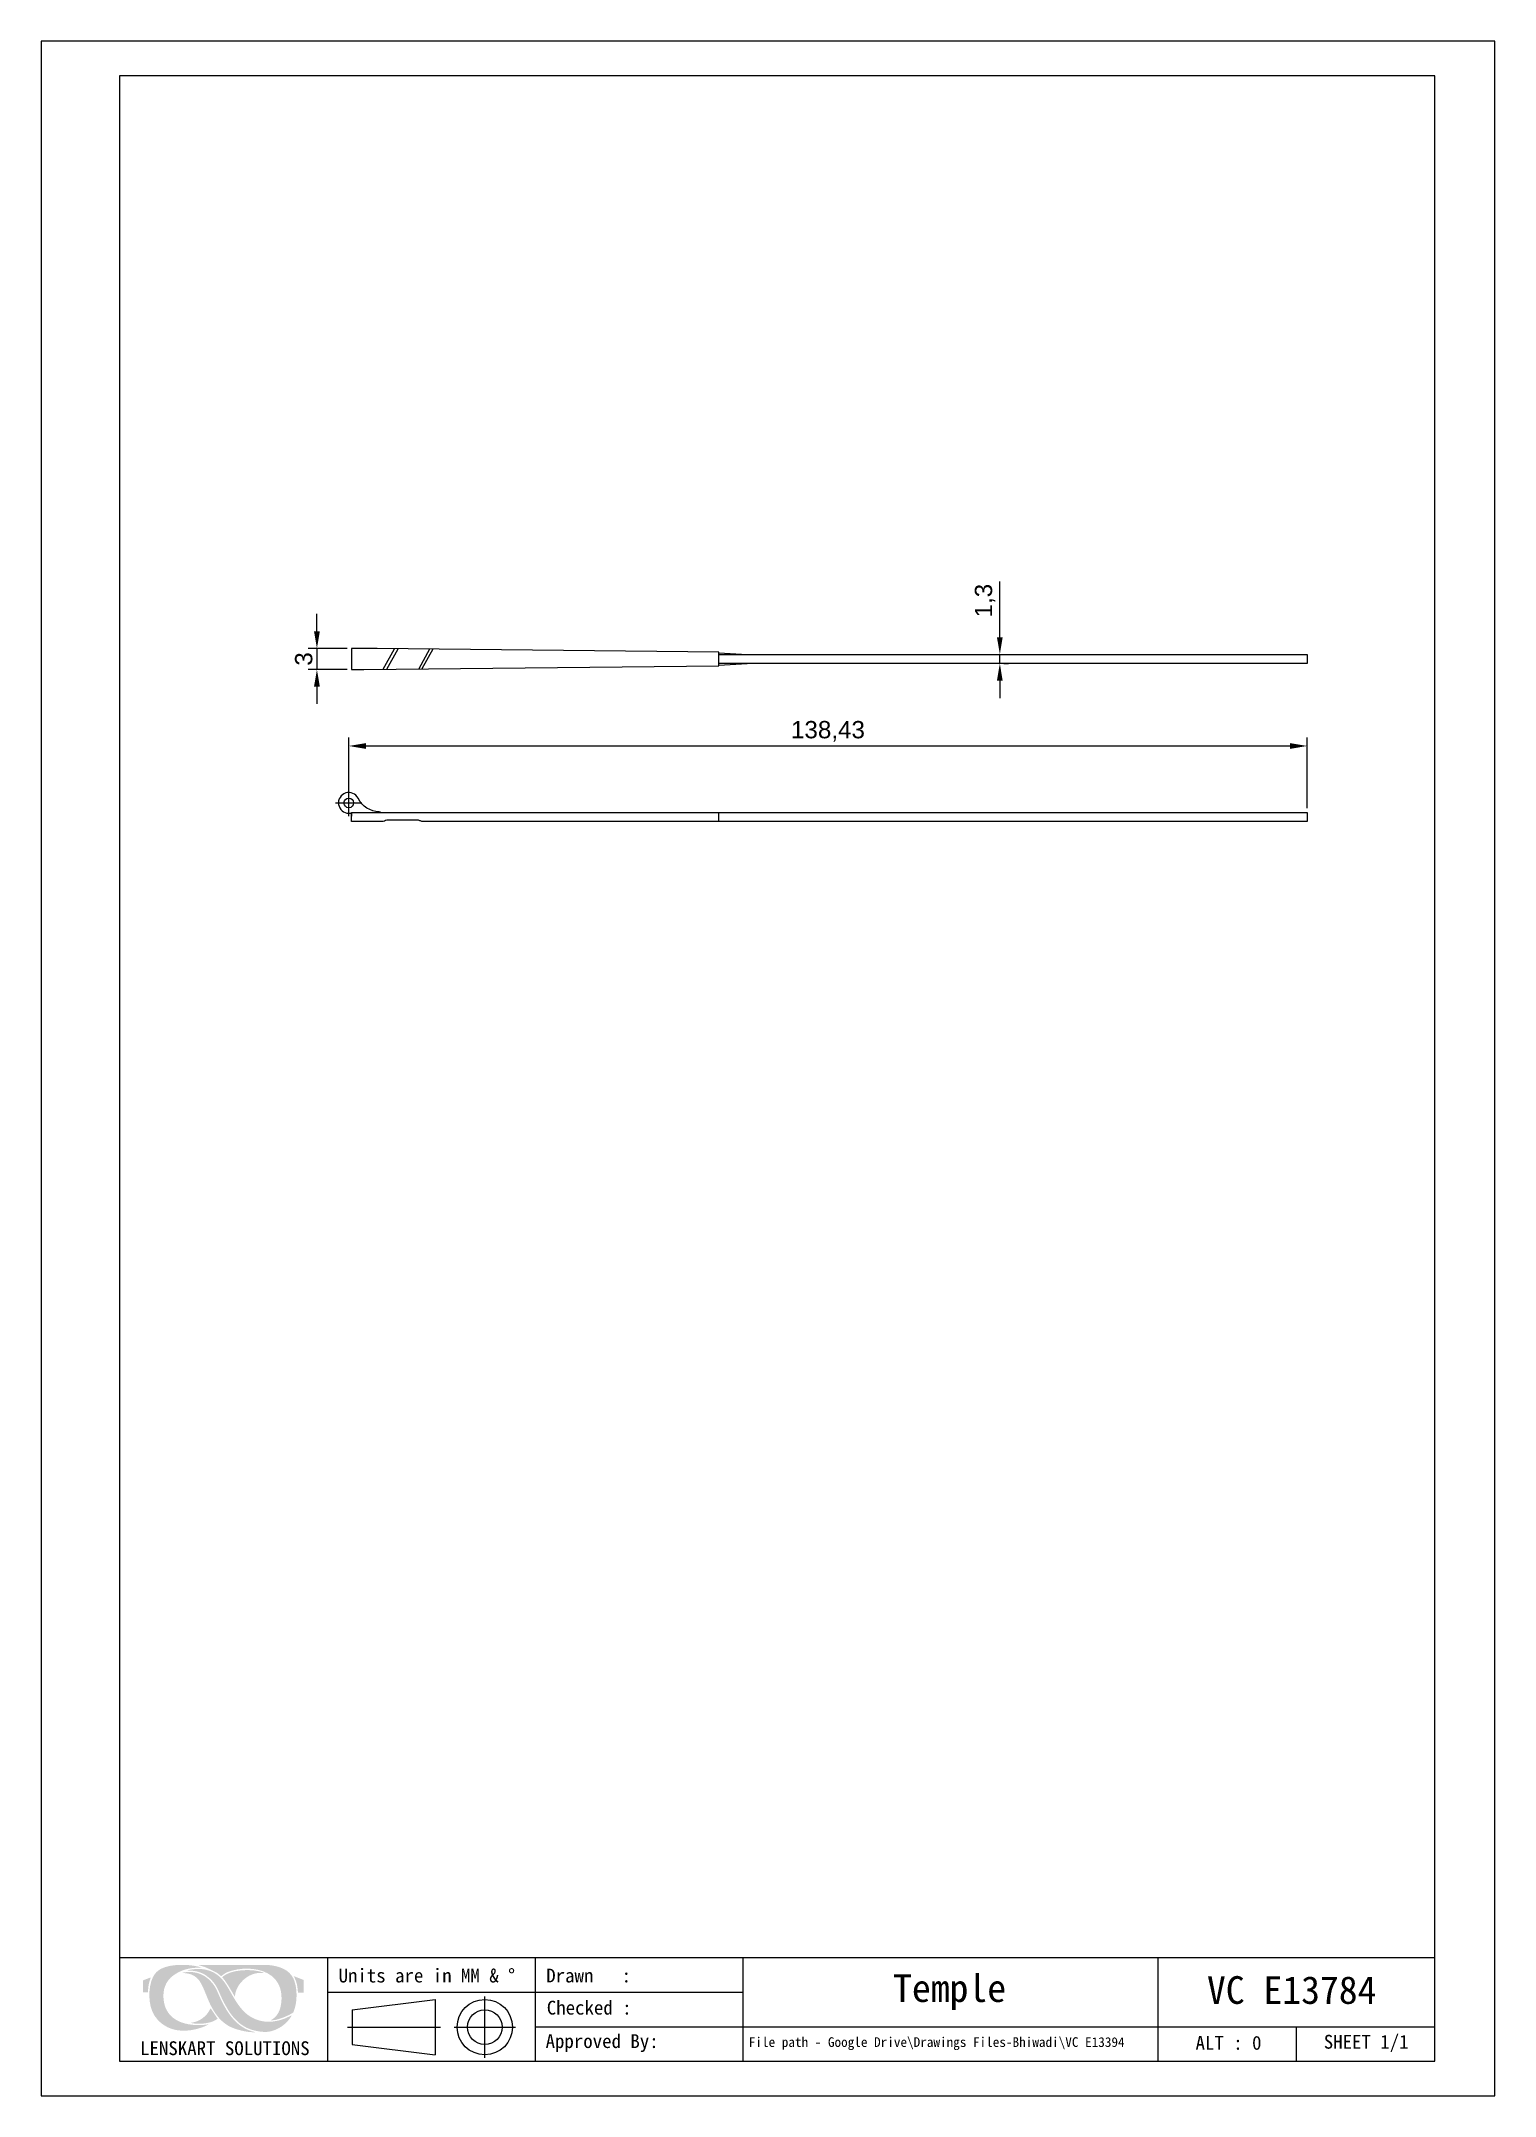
# Model space of a CAD drawing. Header units: millimetres. Extents: x 3437 to 3647, y 1423 to 1720.
import ezdxf

# ---------------------------------------------------------------- set-up
doc = ezdxf.new("R2010")
doc.units = ezdxf.units.MM
doc.linetypes.add('CENTER2', pattern=[28.575, 19.05, -3.175, 3.175, -3.175])
doc.layers.add('Center Line', color=2, linetype='CENTER2')
doc.layers.add('图框-线条', color=7, linetype='Continuous')
doc.layers.add('绘图层', color=7, linetype='Continuous', lineweight=15)
doc.styles.get("Standard").update_dxf_attribs({"font": 'arial.ttf'})
doc.styles.add('宋体', font='SimSun.ttf')
doc.dimstyles.new('ISO-25', dxfattribs={"dimtxt": 2.5, "dimasz": 2.5, "dimexe": 1.25, "dimexo": 0.625, "dimtad": 1, "dimtxsty": 'Standard', "dimcen": 2.5, "dimadec": 0, "dimazin": 0, "dimtfac": 1, "dimtmove": 0, "dimatfit": 3, "dimfxl": 1, "dimarcsym": 0})

# ---------------------------------------------------------------- blocks, each defined once
blk = doc.blocks.new('*D12')
at = {"color": 0, "lineweight": -2, "transparency": 16777216}
for p, q in [((3476.83, 1634.61), (3476.83, 1637.11)), ((3481.21, 1632.11), (3475.58, 1632.11)), ((3476.83, 1632.11), (3476.83, 1629.1)), ((3481.21, 1629.1), (3475.58, 1629.1)), ((3476.83, 1626.6), (3476.83, 1624.1))]:
    blk.add_line(p, q, dxfattribs=at)
at = {"color": 0, "transparency": 16777216}
for points in [[(3476.41, 1634.61), (3477.25, 1634.61), (3476.83, 1632.11)], [(3476.41, 1626.6), (3477.25, 1626.6), (3476.83, 1629.1)]]:
    blk.add_solid(points, dxfattribs=at)
at = {"layer": 'Defpoints', "color": 0, "transparency": 16777216}
for p in [(3481.84, 1632.11), (3476.83, 1629.1), (3481.84, 1629.1)]:
    blk.add_point(p, dxfattribs=at)
at = {"color": 0, "transparency": 16777216, "insert": (3474.93, 1630.61), "char_height": 2.5, "attachment_point": 5, "rotation": 90}
blk.add_mtext('3', dxfattribs=at)
blk = doc.blocks.new('*D13')
at = {"color": 0, "lineweight": -2, "transparency": 16777216}
for p, q in [((3481.44, 1610.43), (3481.44, 1619.28)), ((3619.87, 1609.03), (3619.87, 1619.28)), ((3483.94, 1618.03), (3617.37, 1618.03))]:
    blk.add_line(p, q, dxfattribs=at)
at = {"color": 0, "transparency": 16777216}
for points in [[(3483.94, 1618.45), (3483.94, 1617.61), (3481.44, 1618.03)], [(3617.37, 1618.45), (3617.37, 1617.61), (3619.87, 1618.03)]]:
    blk.add_solid(points, dxfattribs=at)
at = {"layer": 'Defpoints', "color": 0, "transparency": 16777216}
for p in [(3619.87, 1618.03), (3481.44, 1609.81), (3619.87, 1608.41)]:
    blk.add_point(p, dxfattribs=at)
at = {"color": 0, "transparency": 16777216, "insert": (3550.65, 1620.16), "char_height": 2.5, "attachment_point": 5}
blk.add_mtext('138,43', dxfattribs=at)
blk = doc.blocks.new('*D14')
at = {"color": 0, "lineweight": -2, "transparency": 16777216}
for p, q in [((3575.48, 1633.76), (3575.48, 1641.82)), ((3575.48, 1629.96), (3575.48, 1631.26)), ((3576.07, 1631.26), (3576.73, 1631.26)), ((3576.07, 1629.96), (3576.73, 1629.96)), ((3575.48, 1627.46), (3575.48, 1624.96))]:
    blk.add_line(p, q, dxfattribs=at)
at = {"color": 0, "transparency": 16777216}
for points in [[(3575.06, 1633.76), (3575.89, 1633.76), (3575.48, 1631.26)], [(3575.06, 1627.46), (3575.89, 1627.46), (3575.48, 1629.96)]]:
    blk.add_solid(points, dxfattribs=at)
at = {"layer": 'Defpoints', "color": 0, "transparency": 16777216}
for p in [(3575.44, 1631.26), (3575.48, 1631.26), (3575.44, 1629.96)]:
    blk.add_point(p, dxfattribs=at)
at = {"color": 0, "transparency": 16777216, "insert": (3573.35, 1639.04), "char_height": 2.5, "attachment_point": 5, "rotation": 90}
blk.add_mtext('1,3', dxfattribs=at)

msp = doc.modelspace()

# ---------------------------------------------------------------- hatches: boundary and pattern name
at = {"layer": '图框-线条', "lineweight": 0, "ltscale": 0.1}
h = msp.add_hatch(color=252, dxfattribs=at)
edge = h.paths.add_edge_path()
edge.add_spline(control_points=[(3451.693, 1439.611), (3451.693, 1439.611), (3451.692, 1437.897), (3451.692, 1437.897), (3451.692, 1437.897), (3451.692, 1437.897), (3452.404, 1437.897), (3452.404, 1437.897), (3452.404, 1437.897), (3452.457, 1438.298), (3452.464, 1438.647), (3452.542, 1439.046), (3452.542, 1439.046), (3452.611, 1439.396), (3452.717, 1439.746), (3452.841, 1440.048), (3452.841, 1440.048), (3452.841, 1440.048), (3451.693, 1439.611), (3451.693, 1439.611)], knot_values=[0, 0, 0, 0, 0.1666667, 0.1666667, 0.1666667, 0.1666667, 0.3333333, 0.3333333, 0.3333333, 0.3333333, 0.5, 0.5, 0.5, 0.5, 0.6666667, 0.6666667, 0.6666667, 0.6666667, 1, 1, 1, 1], degree=3, periodic=0)
edge = h.paths.add_edge_path()
edge.add_spline(control_points=[(3474.095, 1437.823), (3474.095, 1437.823), (3474.9, 1437.816), (3474.9, 1437.816), (3474.9, 1437.816), (3474.9, 1437.816), (3474.904, 1439.67), (3474.904, 1439.67), (3474.904, 1439.67), (3474.904, 1439.67), (3473.491, 1440.23), (3473.491, 1440.23), (3473.491, 1440.23), (3473.636, 1439.872), (3473.798, 1439.612), (3473.907, 1439.164), (3473.907, 1439.164), (3474.019, 1438.708), (3474.055, 1438.31), (3474.095, 1437.823)], knot_values=[0, 0, 0, 0, 0.1666667, 0.1666667, 0.1666667, 0.1666667, 0.3333333, 0.3333333, 0.3333333, 0.3333333, 0.5, 0.5, 0.5, 0.5, 0.6666667, 0.6666667, 0.6666667, 0.6666667, 1, 1, 1, 1], degree=3, periodic=0)
edge = h.paths.add_edge_path(flags=17)
edge.add_spline(control_points=[(3458.611, 1433.479), (3458.744, 1433.371), (3459.567, 1433.356), (3459.711, 1433.352), (3459.711, 1433.352), (3460.589, 1433.325), (3461.912, 1433.539), (3462.487, 1434.094), (3462.487, 1434.094), (3462.434, 1434.176), (3462.403, 1434.21), (3462.346, 1434.277), (3462.346, 1434.277), (3462.346, 1434.277), (3461.478, 1435.567), (3461.478, 1435.567), (3461.478, 1435.567), (3461.266, 1435.306), (3461.175, 1434.812), (3460.373, 1434.196), (3460.373, 1434.196), (3459.899, 1433.833), (3459.341, 1433.579), (3458.611, 1433.479)], knot_values=[0, 0, 0, 0, 0.1428571, 0.1428571, 0.1428571, 0.1428571, 0.2857143, 0.2857143, 0.2857143, 0.2857143, 0.4285714, 0.4285714, 0.4285714, 0.4285714, 0.5714286, 0.5714286, 0.5714286, 0.5714286, 0.7142857, 0.7142857, 0.7142857, 0.7142857, 1, 1, 1, 1], degree=3, periodic=0)
edge = h.paths.add_edge_path(flags=17)
edge.add_spline(control_points=[(3463.16, 1440.055), (3463.209, 1439.972), (3463.221, 1439.982), (3463.284, 1439.91), (3463.284, 1439.91), (3463.931, 1439.168), (3464.862, 1437.377), (3464.982, 1437.252), (3464.982, 1437.252), (3465.041, 1438.752), (3466.295, 1440.06), (3467.529, 1440.492), (3467.529, 1440.492), (3468.178, 1440.719), (3468.527, 1440.725), (3469.248, 1440.659), (3469.248, 1440.659), (3469.01, 1440.853), (3468.005, 1441.017), (3467.749, 1441.046), (3467.749, 1441.046), (3466.537, 1441.184), (3464.781, 1441.069), (3463.705, 1440.466), (3463.705, 1440.466), (3463.535, 1440.371), (3463.224, 1440.176), (3463.16, 1440.055)], knot_values=[0, 0, 0, 0, 0.125, 0.125, 0.125, 0.125, 0.25, 0.25, 0.25, 0.25, 0.375, 0.375, 0.375, 0.375, 0.5, 0.5, 0.5, 0.5, 0.625, 0.625, 0.625, 0.625, 0.75, 0.75, 0.75, 0.75, 1, 1, 1, 1], degree=3, periodic=0)
edge = h.paths.add_edge_path()
edge.add_spline(control_points=[(3462.58, 1437.702), (3462.173, 1438.619), (3462.047, 1438.874), (3461.407, 1439.563), (3461.407, 1439.563), (3460.532, 1440.506), (3459.188, 1440.976), (3457.861, 1440.796), (3457.861, 1440.796), (3457.774, 1440.784), (3457.697, 1440.773), (3457.613, 1440.756), (3457.613, 1440.756), (3457.613, 1440.756), (3457.379, 1440.685), (3457.379, 1440.685), (3457.379, 1440.685), (3458.147, 1440.647), (3458.745, 1440.536), (3459.253, 1440.151), (3459.253, 1440.151), (3459.759, 1439.769), (3459.953, 1439.466), (3460.278, 1438.802), (3460.278, 1438.802), (3460.807, 1437.72), (3461.165, 1436.509), (3461.757, 1435.507), (3461.757, 1435.507), (3462.388, 1434.44), (3462.998, 1433.659), (3464.063, 1433.039), (3464.063, 1433.039), (3464.917, 1432.542), (3466.707, 1432.071), (3467.896, 1432.119), (3467.896, 1432.119), (3467.764, 1432.184), (3467.579, 1432.209), (3467.422, 1432.257), (3467.422, 1432.257), (3465.211, 1432.931), (3463.933, 1434.808), (3462.959, 1436.867), (3462.959, 1436.867), (3462.828, 1437.145), (3462.706, 1437.418), (3462.58, 1437.702)], knot_values=[0, 0, 0, 0, 0.0769231, 0.0769231, 0.0769231, 0.0769231, 0.1538462, 0.1538462, 0.1538462, 0.1538462, 0.2307692, 0.2307692, 0.2307692, 0.2307692, 0.3076923, 0.3076923, 0.3076923, 0.3076923, 0.3846154, 0.3846154, 0.3846154, 0.3846154, 0.4615385, 0.4615385, 0.4615385, 0.4615385, 0.5384615, 0.5384615, 0.5384615, 0.5384615, 0.6153846, 0.6153846, 0.6153846, 0.6153846, 0.6923077, 0.6923077, 0.6923077, 0.6923077, 0.7692308, 0.7692308, 0.7692308, 0.7692308, 0.8461538, 0.8461538, 0.8461538, 0.8461538, 1, 1, 1, 1], degree=3, periodic=0)
edge = h.paths.add_edge_path()
edge.add_spline(control_points=[(3473.205, 1434.554), (3473.169, 1434.552), (3472.348, 1434.162), (3472.183, 1434.098), (3472.183, 1434.098), (3471.83, 1433.961), (3471.414, 1433.833), (3471.022, 1433.757), (3471.022, 1433.757), (3470.046, 1433.568), (3469.333, 1433.572), (3468.402, 1433.844), (3468.402, 1433.844), (3466.816, 1434.306), (3465.893, 1435.417), (3465.146, 1436.576), (3465.146, 1436.576), (3463.824, 1438.628), (3463.287, 1440.618), (3460.738, 1441.162), (3460.738, 1441.162), (3460.309, 1441.254), (3459.798, 1441.29), (3459.345, 1441.255), (3459.345, 1441.255), (3459.039, 1441.231), (3458.319, 1441.16), (3458.098, 1441.028), (3458.098, 1441.028), (3459.224, 1441.053), (3460.102, 1440.835), (3460.897, 1440.265), (3460.897, 1440.265), (3462.551, 1439.081), (3462.602, 1437.837), (3463.466, 1436.294), (3463.466, 1436.294), (3463.882, 1435.554), (3464.181, 1434.978), (3464.753, 1434.309), (3464.753, 1434.309), (3465.94, 1432.921), (3467.202, 1432.304), (3469.145, 1432.163), (3469.145, 1432.163), (3470.083, 1432.094), (3471.025, 1432.506), (3471.644, 1432.896), (3471.644, 1432.896), (3472.071, 1433.165), (3472.407, 1433.503), (3472.727, 1433.87), (3472.727, 1433.87), (3472.894, 1434.062), (3473.074, 1434.346), (3473.205, 1434.554)], knot_values=[0, 0, 0, 0, 0.0666667, 0.0666667, 0.0666667, 0.0666667, 0.1333333, 0.1333333, 0.1333333, 0.1333333, 0.2, 0.2, 0.2, 0.2, 0.2666667, 0.2666667, 0.2666667, 0.2666667, 0.3333333, 0.3333333, 0.3333333, 0.3333333, 0.4, 0.4, 0.4, 0.4, 0.4666667, 0.4666667, 0.4666667, 0.4666667, 0.5333333, 0.5333333, 0.5333333, 0.5333333, 0.6, 0.6, 0.6, 0.6, 0.6666667, 0.6666667, 0.6666667, 0.6666667, 0.7333333, 0.7333333, 0.7333333, 0.7333333, 0.8, 0.8, 0.8, 0.8, 0.8666667, 0.8666667, 0.8666667, 0.8666667, 1, 1, 1, 1], degree=3, periodic=0)
edge = h.paths.add_edge_path()
edge.add_spline(control_points=[(3463.007, 1440.215), (3463.568, 1440.65), (3463.731, 1440.789), (3464.55, 1441.018), (3464.55, 1441.018), (3466.42, 1441.542), (3468.833, 1441.404), (3470.299, 1440.252), (3470.299, 1440.252), (3471.102, 1439.622), (3471.758, 1438.517), (3471.72, 1436.969), (3471.72, 1436.969), (3471.692, 1435.826), (3471.412, 1434.719), (3470.506, 1434.061), (3470.506, 1434.061), (3470.446, 1434.017), (3470.198, 1433.864), (3470.142, 1433.845), (3470.142, 1433.845), (3471.03, 1433.79), (3472.425, 1434.393), (3473.159, 1434.81), (3473.159, 1434.81), (3473.436, 1434.967), (3473.408, 1434.94), (3473.526, 1435.26), (3473.526, 1435.26), (3473.992, 1436.523), (3474.007, 1438.272), (3473.582, 1439.499), (3473.582, 1439.499), (3473.387, 1440.063), (3473.174, 1440.359), (3472.806, 1440.727), (3472.806, 1440.727), (3472.046, 1441.488), (3470.535, 1441.843), (3469.443, 1441.842), (3469.443, 1441.842), (3466.218, 1441.841), (3462.909, 1441.877), (3459.705, 1441.841), (3459.705, 1441.841), (3459.937, 1441.739), (3460.353, 1441.643), (3460.621, 1441.546), (3460.621, 1441.546), (3460.894, 1441.447), (3462.074, 1440.891), (3462.306, 1440.751), (3462.306, 1440.751), (3462.626, 1440.557), (3462.948, 1440.248), (3463.007, 1440.215)], knot_values=[0, 0, 0, 0, 0.0666667, 0.0666667, 0.0666667, 0.0666667, 0.1333333, 0.1333333, 0.1333333, 0.1333333, 0.2, 0.2, 0.2, 0.2, 0.2666667, 0.2666667, 0.2666667, 0.2666667, 0.3333333, 0.3333333, 0.3333333, 0.3333333, 0.4, 0.4, 0.4, 0.4, 0.4666667, 0.4666667, 0.4666667, 0.4666667, 0.5333333, 0.5333333, 0.5333333, 0.5333333, 0.6, 0.6, 0.6, 0.6, 0.6666667, 0.6666667, 0.6666667, 0.6666667, 0.7333333, 0.7333333, 0.7333333, 0.7333333, 0.8, 0.8, 0.8, 0.8, 0.8666667, 0.8666667, 0.8666667, 0.8666667, 1, 1, 1, 1], degree=3, periodic=0)
edge = h.paths.add_edge_path()
edge.add_spline(control_points=[(3461.226, 1433.262), (3461.088, 1433.269), (3460.824, 1433.208), (3460.662, 1433.193), (3460.662, 1433.193), (3458.092, 1432.953), (3455.055, 1433.631), (3454.687, 1436.775), (3454.687, 1436.775), (3454.516, 1438.24), (3454.971, 1439.567), (3456.148, 1440.374), (3456.148, 1440.374), (3457.321, 1441.179), (3458.497, 1441.497), (3460.227, 1441.448), (3460.227, 1441.448), (3460.227, 1441.448), (3459.53, 1441.642), (3459.53, 1441.642), (3459.53, 1441.642), (3458.003, 1441.969), (3455.716, 1441.983), (3454.368, 1441.311), (3454.368, 1441.311), (3453.604, 1440.93), (3453.179, 1440.364), (3452.887, 1439.414), (3452.887, 1439.414), (3452.389, 1437.792), (3452.535, 1435.294), (3453.749, 1434.015), (3453.749, 1434.015), (3453.907, 1433.849), (3453.979, 1433.736), (3454.166, 1433.587), (3454.166, 1433.587), (3454.356, 1433.436), (3454.393, 1433.383), (3454.634, 1433.212), (3454.634, 1433.212), (3456.211, 1432.097), (3458.263, 1432.16), (3460.065, 1432.764), (3460.065, 1432.764), (3460.276, 1432.834), (3460.48, 1432.917), (3460.673, 1433), (3460.673, 1433), (3460.794, 1433.052), (3461.158, 1433.246), (3461.226, 1433.262)], knot_values=[0, 0, 0, 0, 0.0714286, 0.0714286, 0.0714286, 0.0714286, 0.1428571, 0.1428571, 0.1428571, 0.1428571, 0.2142857, 0.2142857, 0.2142857, 0.2142857, 0.2857143, 0.2857143, 0.2857143, 0.2857143, 0.3571429, 0.3571429, 0.3571429, 0.3571429, 0.4285714, 0.4285714, 0.4285714, 0.4285714, 0.5, 0.5, 0.5, 0.5, 0.5714286, 0.5714286, 0.5714286, 0.5714286, 0.6428571, 0.6428571, 0.6428571, 0.6428571, 0.7142857, 0.7142857, 0.7142857, 0.7142857, 0.7857143, 0.7857143, 0.7857143, 0.7857143, 0.8571429, 0.8571429, 0.8571429, 0.8571429, 1, 1, 1, 1], degree=3, periodic=0)

# ---------------------------------------------------------------- linework, layer by layer
for p, q in [((3638.335, 1714.915), (3448.335, 1714.915)), ((3448.335, 1714.915), (3448.335, 1427.915)), ((3638.335, 1427.915), (3638.335, 1714.915)), ((3448.335, 1442.915), (3638.335, 1442.915)), ((3478.335, 1442.915), (3478.335, 1427.915)), ((3508.335, 1442.915), (3508.335, 1427.915)), ((3538.335, 1442.915), (3538.335, 1427.915)), ((3598.335, 1427.915), (3598.335, 1442.915)), ((3478.335, 1437.915), (3538.335, 1437.915)), ((3481.931, 1435.356), (3493.931, 1436.856)), ((3481.931, 1435.356), (3481.931, 1430.356)), ((3493.931, 1436.856), (3493.931, 1428.856)), ((3501.081, 1428.412), (3501.081, 1437.3)), ((3481.27, 1432.856), (3494.663, 1432.856)), ((3496.637, 1432.856), (3505.525, 1432.856)), ((3508.335, 1432.915), (3638.335, 1432.915)), ((3618.335, 1427.915), (3618.335, 1432.915)), ((3481.931, 1430.356), (3493.931, 1428.856)), ((3448.335, 1427.915), (3638.335, 1427.915))]:
    msp.add_line(p, q)
at = {"color": 7, "lineweight": 25}
for p, q in [((3534.877, 1631.475), (3538.994, 1631.256)), ((3534.877, 1629.76), (3534.877, 1631.453)), ((3534.873, 1629.956), (3534.877, 1629.956)), ((3534.877, 1629.727), (3538.994, 1629.956))]:
    msp.add_line(p, q, dxfattribs=at)
msp.add_lwpolyline([(3436.989, 1422.915), (3646.989, 1422.915), (3646.989, 1719.915), (3436.989, 1719.915)], close=True)
msp.add_lwpolyline([(3481.837, 1632.109), (3481.837, 1629.104), (3483.614, 1629.104), (3534.877, 1629.622), (3534.877, 1631.59), (3485.518, 1632.109)], close=True, dxfattribs=at)
for points in [[(3486.407, 1629.146), (3488.057, 1632.066)], [(3486.915, 1629.146), (3488.565, 1632.066)], [(3493.093, 1632.024), (3491.528, 1629.189)], [(3493.559, 1632.024), (3491.993, 1629.189)], [(3534.877, 1631.256), (3619.867, 1631.256), (3619.867, 1629.956), (3534.877, 1629.956)]]:
    msp.add_lwpolyline(points, dxfattribs=at)
for points in [[(3486.06, 1608.409, 0.2072015), (3485.844, 1608.508, -0.2798857), (3482.784, 1610.468, 1.802376), (3481.437, 1608.309), (3481.837, 1608.309), (3481.837, 1607.909)], [(3534.877, 1607.109), (3492.199, 1607.109, -0.1017982), (3491.804, 1607.19), (3491.717, 1607.227, 0.1017982), (3491.322, 1607.309), (3487.105, 1607.309, 0.0940717), (3486.738, 1607.239), (3486.584, 1607.178, -0.0940717), (3486.217, 1607.109), (3481.837, 1607.109), (3481.837, 1608.409), (3534.877, 1608.409), (3619.867, 1608.409), (3619.867, 1607.109), (3534.877, 1607.109), (3534.877, 1608.409)]]:
    msp.add_lwpolyline(points, format="xyb")
for centre, radius in [((3481.437, 1609.809), 0.7), ((3501.081, 1432.856), 4), ((3501.081, 1432.856), 2.5)]:
    msp.add_circle(centre, radius)
at = {"layer": 'Center Line', "ltscale": 0.2}
for p, q in [((3479.537, 1609.809), (3483.336, 1609.809)), ((3481.437, 1607.909), (3481.437, 1611.708))]:
    msp.add_line(p, q, dxfattribs=at)

# ---------------------------------------------------------------- texts
at = {"layer": '绘图层', "color": 7, "linetype": 'ByBlock', "lineweight": 9, "attachment_point": 5, "style": '宋体'}
for s, insert, char_height, width in [('\\pxql;{\\fNSimSun|b0|i0|c0|p49;Units are in MM & %%D}', (3495.229, 1440.296), 2, 30.54433), ('\\pxql;{\\fNSimSun|b0|i0|c0|p49;Drawn   : }', (3525.229, 1440.296), 2, 30.54433), ('{\\fNSimSun|b0|i0|c0|p49;Temple}', (3568.217, 1437.919), 4, 58.28686), ('{\\fNSimSun|b0|i0|c0|p49;VC E13784}', (3617.641, 1438.186), 4, 58.28686), ('\\pxql;{\\fNSimSun|b0|i0|c0|p49;Checked : }', (3521.489, 1435.65), 2, 22.90147), ('\\pxql;{\\fNSimSun|b0|i0|c0|p49;Approved By:}', (3521.315, 1430.544), 2, 22.90147), ('{\\fNSimSun|b0|i0|c0|p49;ALT : 0}', (3608.513, 1430.571), 2, 17.27914), ('{\\fNSimSun|b0|i0|c0|p49;SHEET 1/1}', (3628.396, 1430.496), 2, 17.27914), ('{\\fSimSun|b0|i0|c134|p2;LENSKART SOLUTIONS}', (3463.536, 1429.79), 2, 58.97445), ('\\pxql;{\\fNSimSun|b0|i0|c0|p49;File path - Google Drive\\\\Drawings Files-Bhiwadi\\\\VC E13394}', (3584.164, 1430.465), 1.4, 89.88999)]:
    msp.add_mtext(s, dxfattribs=dict(at, insert=insert, char_height=char_height, width=width))

# ---------------------------------------------------------------- dimensions: what is measured, and where the dimension line sits
for base, p1, p2, picture, middle in [((3575.477, 1631.256), (3575.441, 1629.956), (3575.441, 1631.256), '*D14', (3573.35, 1639.039)), ((3476.83, 1629.1039), (3481.8366, 1632.1086), (3481.8366, 1629.1039), '*D12', (3474.9277, 1630.6062))]:
    dim = msp.add_linear_dim(base=base, p1=p1, p2=p2, angle=90, dimstyle='ISO-25')
    dim.commit()
    dim.dimension.update_dxf_attribs({"geometry": picture, "text_midpoint": middle})
dim = msp.add_linear_dim(base=(3619.867, 1618.031), p1=(3481.437, 1609.809), p2=(3619.867, 1608.409), dimstyle='ISO-25')
dim.commit()
dim.dimension.update_dxf_attribs({"geometry": '*D13', "text_midpoint": (3550.652, 1620.158)})

doc.saveas('drawing.dxf')
